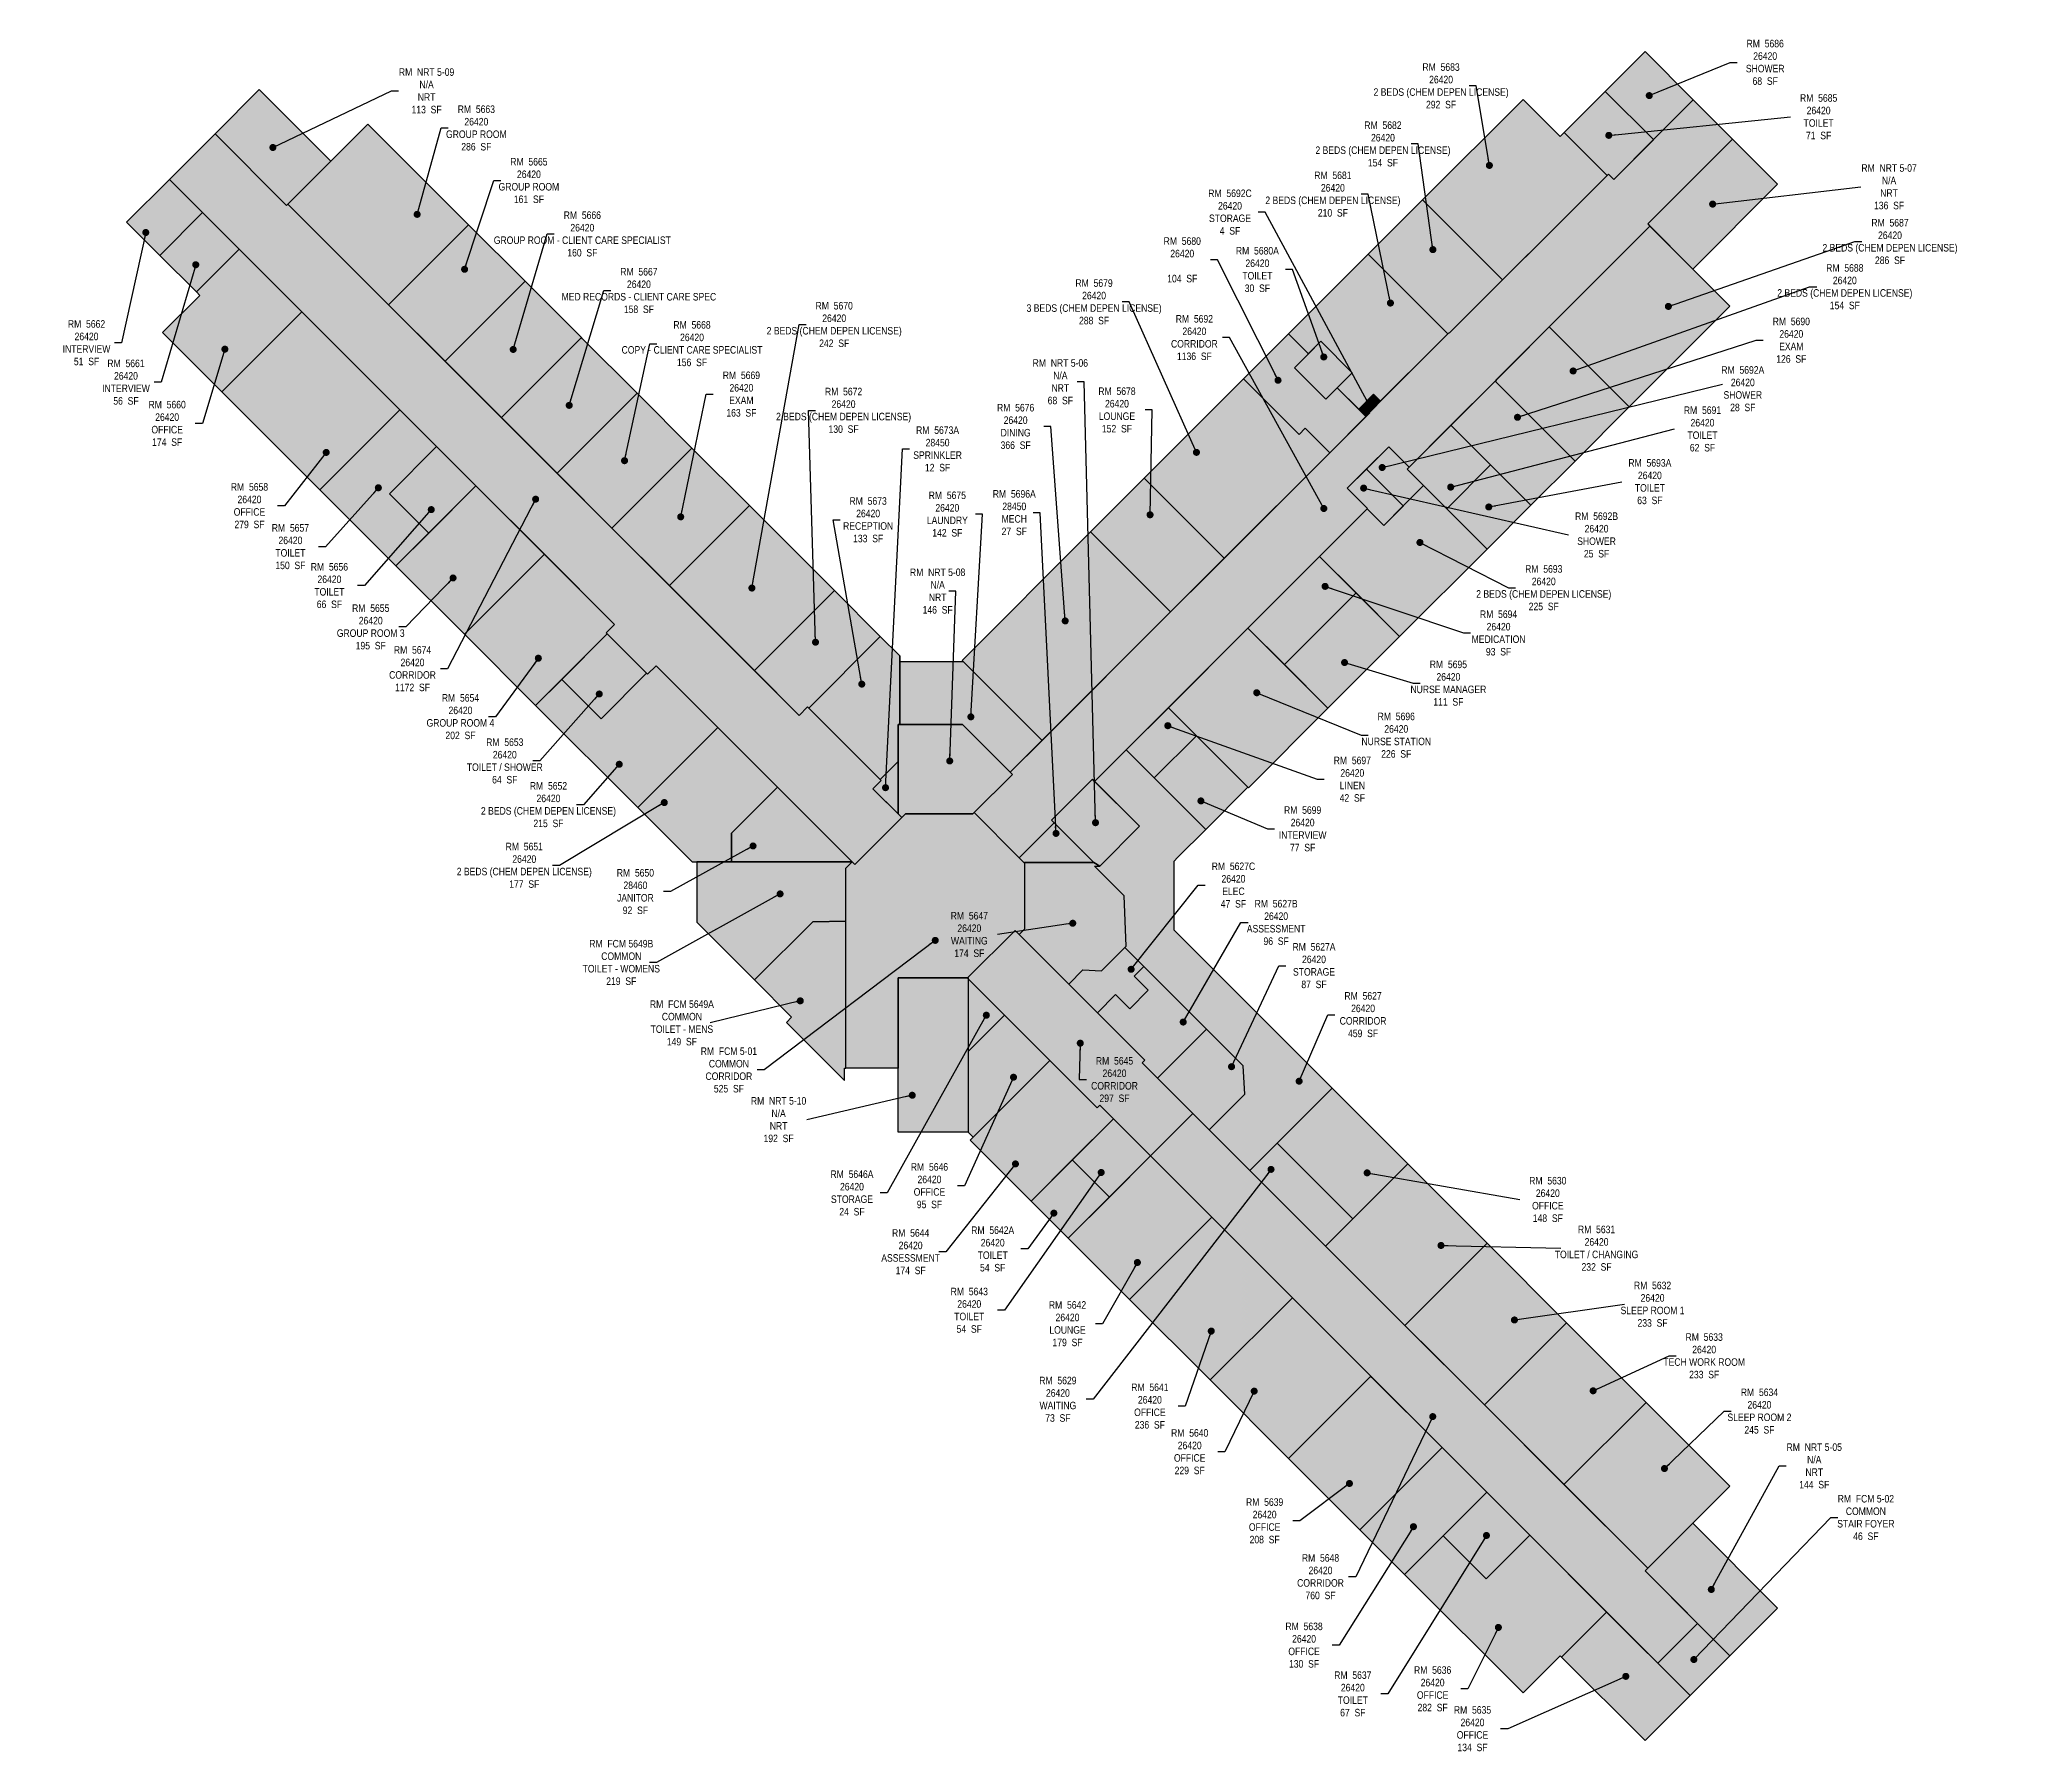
# Model space of a CAD drawing. Header units: inches. Extents: x -3297 to 3555, y 188 to 2926.
# Drawn here: x -3297 to -121, y 188 to 2926 of the extents above; entities that cross this region are included whole.
import ezdxf

# ---------------------------------------------------------------- set-up
doc = ezdxf.new("R2010")
doc.units = ezdxf.units.IN
doc.header["$MEASUREMENT"] = 0
for name, color, linetype in [('0-LABEL', 3, 'Continuous'), ('1-NRT', 200, 'Continuous'), ('1-NRT-PTN', 253, 'Continuous'), ('3-FCM', 190, 'Continuous'), ('3-FCM-PTN', 9, 'Continuous'), ('4-OCC', 6, 'Continuous'), ('4-OCC-PTN', 95, 'Continuous')]:
    doc.layers.add(name, color=color, linetype=linetype)
doc.styles.add('ArialN', font='ARIALN.TTF')
doc.dimstyles.new('AB-120', dxfattribs={"dimscale": 120, "dimtxt": 0.125, "dimasz": 0.09375, "dimexe": 0.0625, "dimexo": 0.125, "dimgap": 0.375, "dimtad": 0, "dimtih": 1, "dimtoh": 1, "dimdec": 4, "dimrnd": 0.0625, "dimzin": 0, "dimdsep": 46, "dimlunit": 4, "dimtxsty": 'ArialN', "dimblk": 'ARCHTICK', "dimcen": 0.09375, "dimclrd": 256, "dimclre": 256, "dimclrt": 256, "dimadec": 0, "dimazin": 0, "dimtfac": 1, "dimtdec": 4, "dimtofl": 0, "dimtmove": 2, "dimatfit": 3, "dimldrblk": 'DOT', "dimfxl": 0, "dimfrac": 2, "dimtolj": 1, "dimtzin": 0, "dimlwd": -1, "dimlwe": -1, "dimarcsym": 0})

# ---------------------------------------------------------------- blocks, each defined once
blk = doc.blocks.new('_ArchTick')
at = {"const_width": 0.15}
blk.add_lwpolyline([(-0.5, -0.5), (0.5, 0.5)], dxfattribs=at)
blk = doc.blocks.new('_Dot')
at = {"lineweight": -2}
blk.add_line((-0.5, 0), (-1, 0), dxfattribs=at)
at = {"const_width": 0.5}
blk.add_lwpolyline([(-0.25, 0, 1), (0.25, 0, 1)], format="xyb", close=True, dxfattribs=at)

msp = doc.modelspace()

# ---------------------------------------------------------------- hatches: boundary and pattern name
at = {"layer": '1-NRT-PTN'}
for points in [[(-2830.8, 2731.9), (-2945.3, 2846.5), (-3016, 2775.8), (-2901.5, 2661.2)], [(-515.8, 2695.2), (-587.9, 2767.3), (-723.7, 2631.5), (-651.6, 2559.4)], [(-1820.1, 1830.7), (-1740.2, 1750.8), (-1803.3, 1687.7), (-1911.4, 1687.7), (-1917.2, 1681.8), (-1923, 1687.7), (-1923, 1830.7)], [(-1536.9, 1667.8), (-1612.2, 1743.1), (-1677.6, 1677.6), (-1610.1, 1610.1), (-1600.5, 1604.1)], [(-1923, 1425.1), (-1811.1, 1425.1), (-1811.1, 1178.2), (-1923, 1178.2)], [(-727.9, 476.4), (-592.2, 340.6), (-515.8, 417), (-651.6, 552.8)]]:
    msp.add_hatch(color=256, dxfattribs=at).paths.add_polyline_path(points)
at = {"layer": '3-FCM-PTN'}
for points in [[(-1911.4, 1687.7), (-1803.3, 1687.7), (-1801.3, 1689.7), (-1729.2, 1617.5), (-1721.8, 1610.1), (-1720.7, 1610.1), (-1720.7, 1503.1), (-1729.2, 1494.6), (-1735.8, 1501.2), (-1812, 1425.1), (-1923, 1425.1), (-1923, 1281), (-2006.5, 1281), (-2006.5, 1600.8), (-1996.6, 1610.7), (-1992.5, 1606.6), (-1917.2, 1681.9), (-1911.4, 1687.7), (-1811.1, 1687.7)], [(-2006.5, 1515.9), (-2006.5, 1600.8), (-1996.6, 1610.7), (-2245.2, 1610.7), (-2245.2, 1514.4), (-2158.4, 1427.5), (-2152.7, 1421.9), (-2059.4, 1515.2)], [(-2006.5, 1515.9), (-2059.4, 1515.2), (-2152.7, 1421.9), (-2093.4, 1362.6), (-2101.9, 1354.1), (-2009, 1261.2), (-2009, 1281), (-2006.5, 1281)], [(-643.8, 392.2), (-592.2, 340.6), (-655.8, 277), (-707.4, 328.6)]]:
    msp.add_hatch(color=256, dxfattribs=at).paths.add_polyline_path(points)
at = {"layer": '4-OCC-PTN'}
for color, points in [(45, [(-650.9, 2830.2), (-727.9, 2907.3), (-791.6, 2843.7), (-714.5, 2766.6)]), (45, [(-1801.3, 1689.7), (-1740.2, 1750.8), (-1743.7, 1754.3), (-1168.5, 2329.6), (-1169.2, 2330.3), (-1041.9, 2457.6), (-1041.2, 2456.9), (-786.6, 2711.4), (-778.1, 2702.9), (-650.9, 2830.2), (-587.9, 2767.3), (-723.7, 2631.5), (-720.2, 2628), (-1105.5, 2242.6), (-1138.1, 2275.1), (-1204.5, 2208.7), (-1172, 2176.1), (-1608.6, 1739.5), (-1612.2, 1743.1), (-1677.6, 1677.6), (-1673.3, 1673.4), (-1729.2, 1617.5)]), (45, [(-788.8, 2709.3), (-857.3, 2777.9), (-863.7, 2771.5), (-923.1, 2830.9), (-1084.1, 2670), (-956.1, 2542), (-883.6, 2614.4)]), (45, [(-791.6, 2843.7), (-857.3, 2777.9), (-788.8, 2709.3), (-786.6, 2711.4), (-778.1, 2702.9), (-714.5, 2766.6)]), (45, [(-2081.2, 1845.2), (-2899.3, 2663.3), (-2901.5, 2661.2), (-3016, 2775.8), (-3088.8, 2702.9), (-2376.8, 1990.9), (-2390.2, 1977.4), (-2323.8, 1911), (-2310.3, 1924.4), (-1992.5, 1606.6), (-1917.2, 1681.9), (-1963.5, 1727.5), (-1950.1, 1740.9), (-2067.8, 1858.7)]), (45, [(-2610.4, 2630.4), (-2738.4, 2502.4), (-2899.3, 2663.3), (-2771.4, 2791.3)]), (45, [(-3104.4, 2581.3), (-3035.8, 2649.9), (-3088.8, 2702.9), (-3157.4, 2634.3)]), (45, [(-956.1, 2542), (-1084.1, 2670), (-1169.2, 2584.9), (-1170.9, 2583.1), (-1043.7, 2455.8), (-1041.9, 2457.6), (-1041.2, 2456.9)]), (45, [(-3045.9, 2522.8), (-2977.3, 2591.4), (-3035.8, 2649.9), (-3104.4, 2581.3)]), (45, [(-2519.9, 2539.9), (-2610.4, 2630.4), (-2738.4, 2502.4), (-2647.9, 2411.9)]), (45, [(-720.2, 2628), (-592.2, 2500), (-753.1, 2339), (-881.1, 2467), (-808.7, 2539.5)]), (45, [(-3004.9, 2363), (-3099.8, 2457.9), (-3040.4, 2517.3), (-3045.9, 2522.8), (-2977.3, 2591.4), (-2876.9, 2491)]), (45, [(-1220.4, 2369.5), (-1186.1, 2335.2), (-1162.3, 2359.1), (-1151.3, 2348.1), (-1043.7, 2455.8), (-1170.9, 2583.1), (-1298.2, 2455.8), (-1266.4, 2424), (-1246.6, 2443.8), (-1196.4, 2393.6)]), (45, [(-2429.8, 2449.8), (-2519.9, 2539.9), (-2647.9, 2411.9), (-2557.8, 2321.8)]), (45, [(-2876.9, 2491), (-3004.9, 2363), (-2848.1, 2206.2), (-2720.1, 2334.2)]), (45, [(-2468.7, 2232.7), (-2340.7, 2360.7), (-2428.1, 2448), (-2429.8, 2449.8), (-2557.8, 2321.8)]), (45, [(-1174.5, 2323.6), (-1220.4, 2369.5), (-1238.8, 2351.2), (-1289, 2401.4), (-1266.4, 2424), (-1298.2, 2455.8), (-1370.3, 2383.6), (-1281.6, 2294.9), (-1271.7, 2304.8), (-1232.5, 2265.6)]), (45, [(-881.1, 2467), (-753.1, 2339), (-840, 2252.2), (-967.3, 2379.4), (-965.5, 2381.2), (-966.2, 2381.9)]), (45, [(-1246.6, 2443.8), (-1196.4, 2393.6), (-1238.8, 2351.2), (-1289, 2401.4)]), (45, [(-1370.3, 2383.6), (-1281.6, 2294.9), (-1271.7, 2304.8), (-1232.5, 2265.6), (-1401.5, 2096.6), (-1529.4, 2224.6)]), (45, [(-2252.9, 2272.8), (-2340.7, 2360.7), (-2468.7, 2232.7), (-2380.9, 2144.9)]), (45, [(-1151.3, 2348.1), (-1162.3, 2359.1), (-1186.1, 2335.2), (-1174.5, 2323.6)]), (45, [(-840, 2252.2), (-910.7, 2181.5), (-1038.7, 2309.4), (-968, 2380.1)]), (45, [(-2674.1, 2136.9), (-2737.1, 2199.8), (-2661.4, 2275.5), (-2720.1, 2334.2), (-2848.1, 2206.2), (-2726.5, 2084.6)]), (45, [(-975.3, 2246), (-1038.7, 2309.4), (-1108.7, 2239.4), (-1045.3, 2176)]), (45, [(-2661.4, 2275.5), (-2737.1, 2199.8), (-2674.1, 2136.9), (-2598.5, 2212.6)]), (45, [(-2160.9, 2180.9), (-2252.9, 2272.8), (-2380.9, 2144.9), (-2288.9, 2052.9)]), (45, [(-1082.2, 2212.9), (-1108.7, 2239.4), (-1105.5, 2242.6), (-1138.1, 2275.1), (-1172, 2241.2), (-1173.8, 2239.4), (-1114.7, 2180.4)]), (45, [(-1487, 2011), (-1615, 2139), (-1529.4, 2224.6), (-1401.5, 2096.6)]), (45, [(-1114.7, 2180.4), (-1173.8, 2239.4), (-1204.5, 2208.7), (-1172, 2176.1), (-1172.5, 2175.6), (-1146, 2149.1)]), (45, [(-1045.3, 2176), (-975.3, 2246), (-910.7, 2181.5), (-980.7, 2111.4)]), (45, [(-2598.5, 2212.6), (-2726.5, 2084.6), (-2618.6, 1976.7), (-2616.9, 1975), (-2488.9, 2103)]), (45, [(-980.7, 2111.4), (-1045.3, 2176), (-1080.4, 2211.1), (-1082.2, 2212.9), (-1146, 2149.1), (-1172.5, 2175.6), (-1248.7, 2099.4), (-1120.7, 1971.4)]), (45, [(-2025, 2045), (-2160.9, 2180.9), (-2288.9, 2052.9), (-2153, 1917)]), (45, [(-1692.8, 1805.3), (-1487, 2011), (-1615, 2139), (-1820.8, 1933.3)]), (45, [(-2488.9, 2103), (-2616.9, 1975), (-2503, 1861.1), (-2388.5, 1975.7), (-2390.2, 1977.4), (-2376.8, 1990.9)]), (45, [(-1190.4, 2041.1), (-1248.7, 2099.4), (-1363.3, 1984.9), (-1304.9, 1926.5)]), (45, [(-1951.5, 1971.4), (-2025, 2045), (-2153, 1917), (-2081.2, 1845.2), (-2067.8, 1858.7), (-2066, 1856.9)]), (45, [(-1120.7, 1971.4), (-1235.3, 1856.9), (-1304.9, 1926.5), (-1190.4, 2041.1)]), (45, [(-2388.5, 1975.7), (-2461.3, 1902.8), (-2398.4, 1839.9), (-2325.5, 1912.7)]), (45, [(-1920.5, 1830.7), (-1923, 1830.7), (-1923, 1771.5), (-1951.8, 1742.7), (-1953.6, 1744.5), (-2066, 1856.9), (-1951.5, 1971.4), (-1920.5, 1940.5)]), (45, [(-1235.3, 1856.9), (-1362.6, 1729.6), (-1490.6, 1857.6), (-1363.3, 1984.9)]), (45, [(-2310.3, 1924.4), (-2323.8, 1911), (-2325.5, 1912.7), (-2398.4, 1839.9), (-2461.3, 1902.8), (-2503, 1861.1), (-2339.7, 1697.8), (-2211.7, 1825.8)]), (45, [(-1692.8, 1805.3), (-1743.7, 1754.3), (-1820.1, 1830.7), (-1920.5, 1830.7), (-1920.5, 1931.5), (-1819, 1931.5)]), (45, [(-1490.6, 1857.6), (-1445.7, 1812.7), (-1513.2, 1745.2), (-1558.1, 1790.1)]), (45, [(-2189.9, 1610.7), (-2189.9, 1656.7), (-2116.2, 1730.3), (-2211.7, 1825.8), (-2339.7, 1697.8), (-2252.6, 1610.7)]), (45, [(-1445.7, 1812.7), (-1513.2, 1745.2), (-1430.8, 1662.8), (-1363.3, 1730.3)]), (45, [(-1425.2, 1182.1), (-1368.1, 1239.1), (-1370.8, 1284.7), (-1560.2, 1474.1), (-1558.1, 1476.2), (-1561.4, 1556.6), (-1609, 1604.1), (-1600.5, 1604.1), (-1536.9, 1667.8), (-1608.6, 1739.5), (-1558.1, 1790.1), (-1430.8, 1662.8), (-1475.4, 1618.2), (-1482, 1611.6), (-1482, 1502), (-1228.7, 1248.6), (-1360.2, 1117.1)]), (55, [(-1923, 1771.5), (-1923, 1687.7), (-1963.5, 1727.5), (-1950.1, 1740.9), (-1951.8, 1742.7)]), (201, [(-2189.9, 1610.7), (-1996.6, 1610.7), (-2116.2, 1730.3), (-2189.9, 1656.7)]), (55, [(-1610.1, 1610.1), (-1673.3, 1673.4), (-1729.2, 1617.5), (-1721.8, 1610.1)]), (45, [(-1720.7, 1610.1), (-1720.7, 1503.1), (-1729.2, 1494.6), (-1649.9, 1415.3), (-1627.3, 1437.9), (-1597.7, 1436.6), (-1558.1, 1476.2), (-1561.4, 1556.6), (-1609, 1604.1), (-1600.5, 1604.1), (-1610.1, 1610.1)]), (45, [(-1735.8, 1501.2), (-1528.3, 1293.7), (-1532.5, 1289.4), (-1451.3, 1208.2), (-1519.2, 1140.4), (-1600.4, 1221.5), (-1604.6, 1217.3), (-1811.1, 1423.7), (-1811.1, 1425.1), (-1812, 1425.1)]), (45, [(-1649.9, 1415.3), (-1627.3, 1437.9), (-1597.7, 1436.6), (-1560.2, 1474.1), (-1529.8, 1443.7), (-1545.4, 1428.2), (-1522.7, 1405.5), (-1552.4, 1375.8), (-1575.1, 1398.5), (-1604, 1369.5), (-1618.9, 1384.3)]), (45, [(-1604, 1369.5), (-1575.1, 1398.5), (-1552.4, 1375.8), (-1522.7, 1405.5), (-1545.4, 1428.2), (-1529.8, 1443.7), (-1429.4, 1343.3), (-1507.9, 1264.8), (-1532.5, 1289.4), (-1528.3, 1293.7)]), (45, [(-1752.8, 1365.5), (-1811.1, 1423.7), (-1811.1, 1307.3)]), (45, [(-1752.8, 1365.5), (-1811.1, 1307.3), (-1811.1, 1178.2), (-1803.2, 1170.3), (-1680.4, 1293.1)]), (45, [(-1507.9, 1264.8), (-1425.2, 1182.1), (-1368.1, 1239.1), (-1370.8, 1284.7), (-1429.4, 1343.3)]), (45, [(-1578.6, 1199.8), (-1710.1, 1068.2), (-1807.7, 1165.8), (-1680.4, 1293.1), (-1604.6, 1217.3), (-1600.4, 1221.5)]), (45, [(-1228.7, 1248.6), (-1107.7, 1127.6), (-1195.6, 1039.7), (-1316.6, 1160.7)]), (45, [(-1467.3, 1192.3), (-1451.3, 1208.2), (-723.7, 480.6), (-727.9, 476.4), (-643.8, 392.2), (-707.4, 328.6), (-1519.2, 1140.4)]), (45, [(-1519.2, 1140.4), (-1578.6, 1199.8), (-1644.4, 1134), (-1585, 1074.6)]), (45, [(-1316.6, 1160.7), (-1360.2, 1117.1), (-1239.2, 996.1), (-1195.6, 1039.7)]), (45, [(-1710.1, 1068.2), (-1650.7, 1008.8), (-1585, 1074.6), (-1644.4, 1134)]), (45, [(-1552.8, 910.9), (-1421.3, 1042.4), (-1519.2, 1140.4), (-1650.7, 1008.8)]), (45, [(-1107.7, 1127.6), (-980.7, 1000.7), (-1112.3, 869.2), (-1239.2, 996.1)]), (45, [(-1292.2, 913.4), (-1423.8, 781.9), (-1552.8, 910.9), (-1421.3, 1042.4)]), (45, [(-980.7, 1000.7), (-853.5, 873.4), (-985, 741.9), (-1112.3, 869.2)]), (45, [(-1166.7, 787.9), (-1298.2, 656.3), (-1423.8, 781.9), (-1292.2, 913.4)]), (45, [(-853.5, 873.4), (-985, 741.9), (-857.7, 614.6), (-726.2, 746.1)]), (45, [(-1052.7, 673.8), (-1164.9, 786.1), (-1166.7, 787.9), (-1298.2, 656.3), (-1184.2, 542.3)]), (45, [(-726.2, 746.1), (-857.7, 614.6), (-723.7, 480.6), (-592.2, 612.1)]), (45, [(-981.3, 602.5), (-1112.8, 470.9), (-1184.2, 542.3), (-1052.7, 673.8)]), (45, [(-912.3, 533.5), (-982.1, 463.7), (-1051.1, 532.6), (-981.3, 602.5)]), (45, [(-789.5, 410.6), (-861.6, 338.5), (-863.7, 340.6), (-923.1, 281.2), (-1112.8, 470.9), (-1051.1, 532.6), (-982.1, 463.7), (-912.3, 533.5)]), (45, [(-655.8, 277), (-727.9, 204.9), (-861.6, 338.5), (-789.5, 410.6)])]:
    msp.add_hatch(color=color, dxfattribs=at).paths.add_polyline_path(points)

# ---------------------------------------------------------------- linework, layer by layer
at = {"layer": '1-NRT'}
for points in [[(-2830.8, 2731.9), (-2945.3, 2846.5), (-3016, 2775.8), (-2901.5, 2661.2), (-2830.8, 2731.9)], [(-515.8, 2695.2), (-587.9, 2767.3), (-723.7, 2631.5), (-651.6, 2559.4), (-515.8, 2695.2)]]:
    msp.add_lwpolyline(points, dxfattribs=at)
for points in [[(-1820.1, 1830.7), (-1740.2, 1750.8), (-1803.3, 1687.7), (-1911.4, 1687.7), (-1917.2, 1681.8), (-1923, 1687.7), (-1923, 1830.7)], [(-1536.9, 1667.8), (-1612.2, 1743.1), (-1677.6, 1677.6), (-1610.1, 1610.1), (-1600.5, 1604.1)], [(-1923, 1425.1), (-1811.1, 1425.1), (-1811.1, 1178.2), (-1923, 1178.2)], [(-727.9, 476.4), (-592.2, 340.6), (-515.8, 417), (-651.6, 552.8)]]:
    msp.add_lwpolyline(points, close=True, dxfattribs=at)
at = {"layer": '3-FCM'}
for points in [[(-1911.4, 1687.7), (-1803.3, 1687.7), (-1801.3, 1689.7), (-1729.2, 1617.5), (-1721.8, 1610.1), (-1720.7, 1610.1), (-1720.7, 1610.1), (-1720.7, 1503.1), (-1720.7, 1503.1), (-1720.7, 1503.1), (-1729.2, 1494.6), (-1729.2, 1494.6), (-1729.2, 1494.6), (-1729.2, 1494.6), (-1735.8, 1501.2), (-1812, 1425.1), (-1923, 1425.1), (-1923, 1281), (-2006.5, 1281), (-2006.5, 1600.8), (-1996.6, 1610.7), (-1992.5, 1606.6), (-1917.2, 1681.9), (-1911.4, 1687.7), (-1811.1, 1687.7), (-1811.1, 1687.7)], [(-643.8, 392.2), (-592.2, 340.6), (-655.8, 277), (-707.4, 328.6)]]:
    msp.add_lwpolyline(points, close=True, dxfattribs=at)
for points in [[(-2006.5, 1515.9), (-2006.5, 1600.8), (-1996.6, 1610.7), (-1996.6, 1610.7), (-2245.2, 1610.7), (-2245.2, 1514.4), (-2158.4, 1427.5), (-2152.7, 1421.9), (-2059.4, 1515.2), (-2006.5, 1515.9)], [(-2006.5, 1515.9), (-2059.4, 1515.2), (-2152.7, 1421.9), (-2093.4, 1362.6), (-2101.9, 1354.1), (-2009, 1261.2), (-2009, 1281), (-2006.5, 1281), (-2006.5, 1515.9)]]:
    msp.add_lwpolyline(points, dxfattribs=at)
at = {"layer": '4-OCC'}
for p, q in [((-1487, 2011), (-1615, 2139)), ((-1920.5, 1931.5), (-1920.5, 1940.5))]:
    msp.add_line(p, q, dxfattribs=at)
for points in [[(-650.9, 2830.2), (-727.9, 2907.3), (-791.6, 2843.7), (-791.6, 2843.7), (-714.5, 2766.6), (-650.9, 2830.2)], [(-791.6, 2843.7), (-857.3, 2777.9), (-788.8, 2709.3), (-786.6, 2711.4), (-778.1, 2702.9), (-714.5, 2766.6), (-791.6, 2843.7)], [(-2610.4, 2630.4), (-2738.4, 2502.4), (-2899.3, 2663.3), (-2771.4, 2791.3), (-2610.4, 2630.4)], [(-956.1, 2542), (-1084.1, 2670), (-1169.2, 2584.9), (-1170.9, 2583.1), (-1043.7, 2455.8), (-1041.9, 2457.6), (-1041.2, 2456.9), (-956.1, 2542)], [(-3045.9, 2522.8), (-2977.3, 2591.4), (-3035.8, 2649.9), (-3104.4, 2581.3), (-3045.9, 2522.8)], [(-2519.9, 2539.9), (-2610.4, 2630.4), (-2610.4, 2630.4), (-2738.4, 2502.4), (-2647.9, 2411.9), (-2519.9, 2539.9)], [(-3004.9, 2363), (-3099.8, 2457.9), (-3040.4, 2517.3), (-3045.9, 2522.8), (-2977.3, 2591.4), (-2876.9, 2491), (-3004.9, 2363)], [(-2429.8, 2449.8), (-2519.9, 2539.9), (-2519.9, 2539.9), (-2647.9, 2411.9), (-2557.8, 2321.8), (-2429.8, 2449.8)], [(-2876.9, 2491), (-3004.9, 2363), (-2848.1, 2206.2), (-2848.1, 2206.2), (-2720.1, 2334.2), (-2876.9, 2491)], [(-1174.5, 2323.6), (-1220.4, 2369.5), (-1238.8, 2351.2), (-1238.8, 2351.2), (-1289, 2401.4), (-1289, 2401.4), (-1266.4, 2424), (-1298.2, 2455.8), (-1370.3, 2383.6), (-1281.6, 2294.9), (-1281.6, 2294.9), (-1271.7, 2304.8), (-1271.7, 2304.8), (-1232.5, 2265.6), (-1174.5, 2323.6)], [(-881.1, 2467), (-753.1, 2339), (-840, 2252.2), (-840, 2252.2), (-967.3, 2379.4), (-965.5, 2381.2), (-966.2, 2381.9), (-881.1, 2467)], [(-1246.6, 2443.8), (-1196.4, 2393.6), (-1238.8, 2351.2), (-1289, 2401.4), (-1246.6, 2443.8)], [(-1370.3, 2383.6), (-1281.6, 2294.9), (-1271.7, 2304.8), (-1232.5, 2265.6), (-1401.5, 2096.6), (-1401.5, 2096.6), (-1529.4, 2224.6), (-1370.3, 2383.6)], [(-2252.9, 2272.8), (-2340.7, 2360.7), (-2340.7, 2360.7), (-2468.7, 2232.7), (-2380.9, 2144.9), (-2252.9, 2272.8)], [(-1151.3, 2348.1), (-1162.3, 2359.1), (-1186.1, 2335.2), (-1174.5, 2323.6), (-1151.3, 2348.1)], [(-840, 2252.2), (-910.7, 2181.5), (-1038.7, 2309.4), (-968, 2380.1), (-840, 2252.2)], [(-975.3, 2246), (-1038.7, 2309.4), (-1108.7, 2239.4), (-1045.3, 2176), (-975.3, 2246)], [(-2661.4, 2275.5), (-2737.1, 2199.8), (-2674.1, 2136.9), (-2598.5, 2212.6), (-2661.4, 2275.5)], [(-2160.9, 2180.9), (-2252.9, 2272.8), (-2252.9, 2272.8), (-2380.9, 2144.9), (-2288.9, 2052.9), (-2160.9, 2180.9)], [(-1082.2, 2212.9), (-1108.7, 2239.4), (-1105.5, 2242.6), (-1138.1, 2275.1), (-1172, 2241.2), (-1173.8, 2239.4), (-1114.7, 2180.4), (-1082.2, 2212.9)], [(-1114.7, 2180.4), (-1173.8, 2239.4), (-1204.5, 2208.7), (-1172, 2176.1), (-1172.5, 2175.6), (-1146, 2149.1), (-1114.7, 2180.4)], [(-1045.3, 2176), (-975.3, 2246), (-910.7, 2181.5), (-980.7, 2111.4), (-1045.3, 2176)], [(-2598.5, 2212.6), (-2726.5, 2084.6), (-2618.6, 1976.7), (-2616.9, 1975), (-2488.9, 2103), (-2598.5, 2212.6)], [(-980.7, 2111.4), (-1045.3, 2176), (-1045.3, 2176), (-1080.4, 2211.1), (-1082.2, 2212.9), (-1146, 2149.1), (-1172.5, 2175.6), (-1248.7, 2099.4), (-1248.7, 2099.4), (-1120.7, 1971.4), (-980.7, 2111.4)], [(-2025, 2045), (-2160.9, 2180.9), (-2160.9, 2180.9), (-2288.9, 2052.9), (-2153, 1917), (-2025, 2045)], [(-2488.9, 2103), (-2616.9, 1975), (-2503, 1861.1), (-2503, 1861.1), (-2388.5, 1975.7), (-2390.2, 1977.4), (-2376.8, 1990.9), (-2488.9, 2103)], [(-1190.4, 2041.1), (-1248.7, 2099.4), (-1363.3, 1984.9), (-1363.3, 1984.9), (-1304.9, 1926.5), (-1190.4, 2041.1)], [(-1951.5, 1971.4), (-2025, 2045), (-2153, 1917), (-2081.2, 1845.2), (-2067.8, 1858.7), (-2066, 1856.9), (-1951.5, 1971.4)], [(-1120.7, 1971.4), (-1235.3, 1856.9), (-1235.3, 1856.9), (-1304.9, 1926.5), (-1304.9, 1926.5), (-1190.4, 2041.1), (-1120.7, 1971.4)], [(-2388.5, 1975.7), (-2461.3, 1902.8), (-2461.3, 1902.8), (-2398.4, 1839.9), (-2398.4, 1839.9), (-2325.5, 1912.7), (-2388.5, 1975.7)], [(-1235.3, 1856.9), (-1362.6, 1729.6), (-1362.6, 1729.6), (-1490.6, 1857.6), (-1363.3, 1984.9), (-1235.3, 1856.9)], [(-2310.3, 1924.4), (-2323.8, 1911), (-2325.5, 1912.7), (-2398.4, 1839.9), (-2461.3, 1902.8), (-2503, 1861.1), (-2339.7, 1697.8), (-2339.7, 1697.8), (-2211.7, 1825.8), (-2310.3, 1924.4)], [(-1692.8, 1805.3), (-1743.7, 1754.3), (-1820.1, 1830.7), (-1920.5, 1830.7), (-1920.5, 1931.5), (-1819, 1931.5), (-1692.8, 1805.3)], [(-1490.6, 1857.6), (-1445.7, 1812.7), (-1445.7, 1812.7), (-1513.2, 1745.2), (-1558.1, 1790.1), (-1490.6, 1857.6)], [(-1445.7, 1812.7), (-1513.2, 1745.2), (-1430.8, 1662.8), (-1430.8, 1662.8), (-1430.8, 1662.8), (-1363.3, 1730.3), (-1445.7, 1812.7)], [(-1923, 1771.5), (-1923, 1687.7), (-1963.5, 1727.5), (-1950.1, 1740.9), (-1951.8, 1742.7), (-1923, 1771.5)], [(-1610.1, 1610.1), (-1673.3, 1673.4), (-1729.2, 1617.5), (-1721.8, 1610.1), (-1610.1, 1610.1)], [(-1752.8, 1365.5), (-1811.1, 1423.7), (-1811.1, 1307.3), (-1752.8, 1365.5)], [(-1752.8, 1365.5), (-1811.1, 1307.3)], [(-1578.6, 1199.8), (-1710.1, 1068.2), (-1807.7, 1165.8), (-1807.7, 1165.8), (-1680.4, 1293.1), (-1604.6, 1217.3), (-1600.4, 1221.5), (-1578.6, 1199.8)], [(-1680.4, 1293.1), (-1807.7, 1165.8)], [(-1228.7, 1248.6), (-1107.7, 1127.6), (-1107.7, 1127.6), (-1195.6, 1039.7), (-1195.6, 1039.7), (-1316.6, 1160.7), (-1228.7, 1248.6)], [(-1519.2, 1140.4), (-1578.6, 1199.8), (-1644.4, 1134), (-1585, 1074.6), (-1519.2, 1140.4)], [(-1316.6, 1160.7), (-1360.2, 1117.1), (-1239.2, 996.1), (-1195.6, 1039.7), (-1316.6, 1160.7)], [(-1107.7, 1127.6), (-980.7, 1000.7), (-980.7, 1000.7), (-1112.3, 869.2), (-1112.3, 869.2), (-1239.2, 996.1), (-1107.7, 1127.6)], [(-1292.2, 913.4), (-1423.8, 781.9), (-1552.8, 910.9), (-1552.8, 910.9), (-1421.3, 1042.4), (-1292.2, 913.4)], [(-980.7, 1000.7), (-853.5, 873.4), (-853.5, 873.4), (-985, 741.9), (-985, 741.9), (-1112.3, 869.2), (-980.7, 1000.7)], [(-1166.7, 787.9), (-1298.2, 656.3), (-1423.8, 781.9), (-1423.8, 781.9), (-1292.2, 913.4), (-1166.7, 787.9)], [(-853.5, 873.4), (-985, 741.9), (-857.7, 614.6), (-857.7, 614.6), (-726.2, 746.1), (-853.5, 873.4)], [(-1052.7, 673.8), (-1164.9, 786.1), (-1166.7, 787.9), (-1298.2, 656.3), (-1184.2, 542.3), (-1052.7, 673.8)], [(-726.2, 746.1), (-857.7, 614.6), (-723.7, 480.6), (-592.2, 612.1), (-726.2, 746.1)], [(-981.3, 602.5), (-1112.8, 470.9), (-1184.2, 542.3), (-1184.2, 542.3), (-1052.7, 673.8), (-981.3, 602.5)], [(-912.3, 533.5), (-982.1, 463.7), (-1051.1, 532.6), (-981.3, 602.5), (-912.3, 533.5)], [(-789.5, 410.6), (-861.6, 338.5), (-863.7, 340.6), (-923.1, 281.2), (-1112.8, 470.9), (-1112.8, 470.9), (-1051.1, 532.6), (-1051.1, 532.6), (-982.1, 463.7), (-982.1, 463.7), (-912.3, 533.5), (-789.5, 410.6)], [(-655.8, 277), (-727.9, 204.9), (-861.6, 338.5), (-861.6, 338.5), (-789.5, 410.6), (-655.8, 277)]]:
    msp.add_lwpolyline(points, dxfattribs=at)
for points in [[(-1801.3, 1689.7), (-1740.2, 1750.8), (-1743.7, 1754.3), (-1168.5, 2329.6), (-1169.2, 2330.3), (-1041.9, 2457.6), (-1041.2, 2456.9), (-786.6, 2711.4), (-778.1, 2702.9), (-650.9, 2830.2), (-587.9, 2767.3), (-723.7, 2631.5), (-720.2, 2628), (-1105.5, 2242.6), (-1138.1, 2275.1), (-1204.5, 2208.7), (-1172, 2176.1), (-1608.6, 1739.5), (-1612.2, 1743.1), (-1677.6, 1677.6), (-1673.3, 1673.4), (-1729.2, 1617.5)], [(-788.8, 2709.3), (-857.3, 2777.9), (-863.7, 2771.5), (-923.1, 2830.9), (-1084.1, 2670), (-956.1, 2542), (-883.6, 2614.4)], [(-2081.2, 1845.2), (-2899.3, 2663.3), (-2901.5, 2661.2), (-3016, 2775.8), (-3088.8, 2702.9), (-2376.8, 1990.9), (-2390.2, 1977.4), (-2323.8, 1911), (-2310.3, 1924.4), (-1992.5, 1606.6), (-1917.2, 1681.9), (-1963.5, 1727.5), (-1950.1, 1740.9), (-2067.8, 1858.7)], [(-3104.4, 2581.3), (-3104.4, 2581.3), (-3035.8, 2649.9), (-3088.8, 2702.9), (-3157.4, 2634.3)], [(-720.2, 2628), (-720.2, 2628), (-720.2, 2628), (-592.2, 2500), (-753.1, 2339), (-881.1, 2467), (-808.7, 2539.5)], [(-1220.4, 2369.5), (-1220.4, 2369.5), (-1186.1, 2335.2), (-1186.1, 2335.2), (-1162.3, 2359.1), (-1162.3, 2359.1), (-1151.3, 2348.1), (-1043.7, 2455.8), (-1170.9, 2583.1), (-1298.2, 2455.8), (-1298.2, 2455.8), (-1266.4, 2424), (-1266.4, 2424), (-1246.6, 2443.8), (-1246.6, 2443.8), (-1196.4, 2393.6)], [(-2468.7, 2232.7), (-2340.7, 2360.7), (-2428.1, 2448), (-2429.8, 2449.8), (-2557.8, 2321.8)], [(-2674.1, 2136.9), (-2737.1, 2199.8), (-2737.1, 2199.8), (-2661.4, 2275.5), (-2720.1, 2334.2), (-2848.1, 2206.2), (-2726.5, 2084.6), (-2726.5, 2084.6)], [(-1487, 2011), (-1615, 2139), (-1529.4, 2224.6), (-1401.5, 2096.6)], [(-1692.8, 1805.3), (-1487, 2011), (-1615, 2139), (-1820.8, 1933.3)], [(-1920.5, 1830.7), (-1923, 1830.7), (-1923, 1771.5), (-1951.8, 1742.7), (-1953.6, 1744.5), (-2066, 1856.9), (-1951.5, 1971.4), (-1920.5, 1940.5)], [(-2189.9, 1610.7), (-2189.9, 1656.7), (-2116.2, 1730.3), (-2211.7, 1825.8), (-2339.7, 1697.8), (-2252.6, 1610.7)], [(-1425.2, 1182.1), (-1368.1, 1239.1), (-1370.8, 1284.7), (-1560.2, 1474.1), (-1558.1, 1476.2), (-1561.4, 1556.6), (-1609, 1604.1), (-1600.5, 1604.1), (-1536.9, 1667.8), (-1608.6, 1739.5), (-1558.1, 1790.1), (-1430.8, 1662.8), (-1475.4, 1618.2), (-1482, 1611.6), (-1482, 1502), (-1228.7, 1248.6), (-1360.2, 1117.1), (-1425.2, 1182.1)], [(-2189.9, 1610.7), (-1996.6, 1610.7), (-2116.2, 1730.3), (-2189.9, 1656.7)], [(-1720.7, 1610.1), (-1720.7, 1503.1), (-1729.2, 1494.6), (-1649.9, 1415.3), (-1627.3, 1437.9), (-1597.7, 1436.6), (-1558.1, 1476.2), (-1561.4, 1556.6), (-1609, 1604.1), (-1600.5, 1604.1), (-1610.1, 1610.1), (-1720.7, 1610.1)], [(-1735.8, 1501.2), (-1528.3, 1293.7), (-1532.5, 1289.4), (-1451.3, 1208.2), (-1519.2, 1140.4), (-1600.4, 1221.5), (-1604.6, 1217.3), (-1811.1, 1423.7), (-1811.1, 1425.1), (-1812, 1425.1)], [(-1649.9, 1415.3), (-1627.3, 1437.9), (-1597.7, 1436.6), (-1560.2, 1474.1), (-1529.8, 1443.7), (-1545.4, 1428.2), (-1522.7, 1405.5), (-1552.4, 1375.8), (-1575.1, 1398.5), (-1604, 1369.5), (-1604, 1369.5), (-1618.9, 1384.3)], [(-1604, 1369.5), (-1604, 1369.5), (-1604, 1369.5), (-1575.1, 1398.5), (-1552.4, 1375.8), (-1522.7, 1405.5), (-1545.4, 1428.2), (-1529.8, 1443.7), (-1429.4, 1343.3), (-1507.9, 1264.8), (-1532.5, 1289.4), (-1528.3, 1293.7), (-1604, 1369.5)], [(-1752.8, 1365.5), (-1811.1, 1307.3), (-1811.1, 1307.3), (-1811.1, 1178.2), (-1803.2, 1170.3), (-1680.4, 1293.1)], [(-1507.9, 1264.8), (-1425.2, 1182.1), (-1368.1, 1239.1), (-1370.8, 1284.7), (-1429.4, 1343.3), (-1507.9, 1264.8)], [(-1467.3, 1192.3), (-1451.3, 1208.2), (-723.7, 480.6), (-727.9, 476.4), (-643.8, 392.2), (-707.4, 328.6), (-1519.2, 1140.4)], [(-1710.1, 1068.2), (-1650.7, 1008.8), (-1585, 1074.6), (-1644.4, 1134), (-1710.1, 1068.2)], [(-1552.8, 910.9), (-1421.3, 1042.4), (-1519.2, 1140.4), (-1519.2, 1140.4), (-1519.2, 1140.4), (-1519.2, 1140.4), (-1519.2, 1140.4), (-1519.2, 1140.4), (-1650.7, 1008.8)]]:
    msp.add_lwpolyline(points, close=True, dxfattribs=at)

# ---------------------------------------------------------------- texts
at = {"layer": '0-LABEL', "char_height": 12, "attachment_point": 5, "style": 'ArialN'}
for s, insert in [('RM  5686\\P26420\\PSHOWER\\P68  SF', (-535.7, 2890.1)), ('RM  NRT 5-09\\PN/A\\PNRT\\P113  SF', (-2677.5, 2844.5)), ('RM  5683\\P26420\\P2 BEDS (CHEM DEPEN LICENSE)\\P292  SF', (-1054.3, 2852.5)), ('RM  5685\\P26420\\PTOILET\\P71  SF', (-450.2, 2803)), ('RM  5663\\P26420\\PGROUP ROOM\\P286  SF', (-2597.9, 2785.1)), ('RM  5682\\P26420\\P2 BEDS (CHEM DEPEN LICENSE)\\P154  SF', (-1147.3, 2759.5)), ('RM  5665\\P26420\\PGROUP ROOM\\P161  SF', (-2513.8, 2701)), ('RM  5681\\P26420\\P2 BEDS (CHEM DEPEN LICENSE)\\P210  SF', (-1227.4, 2679.3)), ('RM  NRT 5-07\\PN/A\\PNRT\\P136  SF', (-337.5, 2691)), ('RM  5692C\\P26420\\PSTORAGE\\P4  SF', (-1392, 2650.5)), ('RM  5666\\P26420\\PGROUP ROOM - CLIENT CARE SPECIALIST\\P160  SF', (-2428.3, 2615.5)), ('RM  5687\\P26420\\P2 BEDS (CHEM DEPEN LICENSE)\\P286  SF', (-336, 2603.4)), ('RM  5680\\P26420\\P\\P104  SF', (-1468.4, 2574.1)), ('RM  5680A\\P26420\\PTOILET\\P30  SF', (-1348.2, 2558.6)), ('RM  5667\\P26420\\PMED RECORDS - CLIENT CARE SPEC\\P158  SF', (-2337.8, 2525)), ('RM  5679\\P26420\\P3 BEDS (CHEM DEPEN LICENSE)\\P288  SF', (-1609.5, 2506.9)), ('RM  5688\\P26420\\P2 BEDS (CHEM DEPEN LICENSE)\\P154  SF', (-408.3, 2531.1)), ('RM  5662\\P26420\\PINTERVIEW\\P51  SF', (-3221.6, 2441.5)), ('RM  5670\\P26420\\P2 BEDS (CHEM DEPEN LICENSE)\\P242  SF', (-2025.3, 2470.6)), ('RM  5692\\P26420\\PCORRIDOR\\P1136  SF', (-1449, 2449.7)), ('RM  5690\\P26420\\PEXAM\\P126  SF', (-493.9, 2445.5)), ('RM  5668\\P26420\\PCOPY - CLIENT CARE SPECIALIST\\P156  SF', (-2252.8, 2440)), ('RM  5661\\P26420\\PINTERVIEW\\P56  SF', (-3158.5, 2378.4)), ('RM  NRT 5-06\\PN/A\\PNRT\\P68  SF', (-1663.5, 2379)), ('RM  5669\\P26420\\PEXAM\\P163  SF', (-2173.8, 2359.3)), ('RM  5692A\\P26420\\PSHOWER\\P28  SF', (-571.5, 2367.9)), ('RM  5672\\P26420\\P2 BEDS (CHEM DEPEN LICENSE)\\P130  SF', (-2010.3, 2333.3)), ('RM  5678\\P26420\\PLOUNGE\\P152  SF', (-1572.9, 2333.9)), ('RM  5660\\P26420\\POFFICE\\P174  SF', (-3092.6, 2312.4)), ('RM  5676\\P26420\\PDINING\\P366  SF', (-1735, 2307.5)), ('RM  5691\\P26420\\PTOILET\\P62  SF', (-636, 2303.5)), ('RM  5673A\\P28450\\PSPRINKLER\\P12  SF', (-1859.9, 2271.6)), ('RM  5693A\\P26420\\PTOILET\\P63  SF', (-720.2, 2219.2)), ('RM  5658\\P26420\\POFFICE\\P279  SF', (-2960.9, 2180.7)), ('RM  5673\\P26420\\PRECEPTION\\P133  SF', (-1971, 2158.2)), ('RM  5675\\P26420\\PLAUNDRY\\P142  SF', (-1844.3, 2167.3)), ('RM  5696A\\P28450\\PMECH\\P27  SF', (-1737.2, 2169.6)), ('RM  5692B\\P26420\\PSHOWER\\P25  SF', (-805.5, 2133.9)), ('RM  5657\\P26420\\PTOILET\\P150  SF', (-2895.4, 2115.2)), ('RM  5656\\P26420\\PTOILET\\P66  SF', (-2833, 2052.9)), ('RM  NRT 5-08\\PN/A\\PNRT\\P146  SF', (-1859.8, 2044.1)), ('RM  5693\\P26420\\P2 BEDS (CHEM DEPEN LICENSE)\\P225  SF', (-890, 2049.5)), ('RM  5655\\P26420\\PGROUP ROOM 3\\P195  SF', (-2766.9, 1986.8)), ('RM  5694\\P26420\\PMEDICATION\\P93  SF', (-962.3, 1977.1)), ('RM  5674\\P26420\\PCORRIDOR\\P1172  SF', (-2700, 1919.9)), ('RM  5695\\P26420\\PNURSE MANAGER\\P111  SF', (-1042.6, 1896.8)), ('RM  5654\\P26420\\PGROUP ROOM 4\\P202  SF', (-2623.3, 1843.2)), ('RM  5696\\P26420\\PNURSE STATION\\P226  SF', (-1126, 1813.5)), ('RM  5653\\P26420\\PTOILET / SHOWER\\P64  SF', (-2552.4, 1772.3)), ('RM  5697\\P26420\\PLINEN\\P42  SF', (-1196.3, 1743.1)), ('RM  5652\\P26420\\P2 BEDS (CHEM DEPEN LICENSE)\\P215  SF', (-2482.5, 1702.4)), ('RM  5699\\P26420\\PINTERVIEW\\P77  SF', (-1275.8, 1663.7)), ('RM  5651\\P26420\\P2 BEDS (CHEM DEPEN LICENSE)\\P177  SF', (-2521.2, 1605.3)), ('RM  5650\\P28460\\PJANITOR\\P92  SF', (-2343.4, 1563.3)), ('RM  5627C\\P26420\\PELEC\\P47  SF', (-1386.5, 1573.7)), ('RM  5647\\P26420\\PWAITING\\P174  SF', (-1809.1, 1494.6)), ('RM  5627B\\P26420\\PASSESSMENT\\P96  SF', (-1318.2, 1513.9)), ('RM  FCM 5649B\\PCOMMON\\PTOILET - WOMENS\\P219  SF', (-2366, 1449.9)), ('RM  5627A\\P26420\\PSTORAGE\\P87  SF', (-1257.6, 1444.8)), ('RM  5627\\P26420\\PCORRIDOR\\P459  SF', (-1179.1, 1366.4)), ('RM  FCM 5649A\\PCOMMON\\PTOILET - MENS\\P149  SF', (-2269, 1353.2)), ('RM  FCM 5-01\\PCOMMON\\PCORRIDOR\\P525  SF', (-2193.8, 1277.9)), ('RM  5645\\P26420\\PCORRIDOR\\P297  SF', (-1576.8, 1262.5)), ('RM  NRT 5-10\\PN/A\\PNRT\\P192  SF', (-2114.3, 1198.4)), ('RM  5646A\\P26420\\PSTORAGE\\P24  SF', (-1996.9, 1081.1)), ('RM  5646\\P26420\\POFFICE\\P95  SF', (-1872.9, 1092.7)), ('RM  5630\\P26420\\POFFICE\\P148  SF', (-883.5, 1070.7)), ('RM  5644\\P26420\\PASSESSMENT\\P174  SF', (-1903, 987.1)), ('RM  5642A\\P26420\\PTOILET\\P54  SF', (-1771.7, 991.5)), ('RM  5631\\P26420\\PTOILET / CHANGING\\P232  SF', (-805.5, 992.7)), ('RM  5643\\P26420\\PTOILET\\P54  SF', (-1809.2, 893.4)), ('RM  5632\\P26420\\PSLEEP ROOM 1\\P233  SF', (-715.9, 903.1)), ('RM  5642\\P26420\\PLOUNGE\\P179  SF', (-1652, 871.9)), ('RM  5633\\P26420\\PTECH WORK ROOM\\P233  SF', (-633.3, 820.5)), ('RM  5629\\P26420\\PWAITING\\P73  SF', (-1667.4, 751)), ('RM  5641\\P26420\\POFFICE\\P236  SF', (-1520.2, 740.1)), ('RM  5634\\P26420\\PSLEEP ROOM 2\\P245  SF', (-544.9, 732.1)), ('RM  5640\\P26420\\POFFICE\\P229  SF', (-1456.5, 667.1)), ('RM  NRT 5-05\\PN/A\\PNRT\\P144  SF', (-457.2, 644.4)), ('RM  5639\\P26420\\POFFICE\\P208  SF', (-1336.6, 556.5)), ('RM  FCM 5-02\\PCOMMON\\PSTAIR FOYER\\P46  SF', (-374.6, 561.8)), ('RM  5648\\P26420\\PCORRIDOR\\P760  SF', (-1247.2, 467.1)), ('RM  5638\\P26420\\POFFICE\\P130  SF', (-1273.5, 357.6)), ('RM  5636\\P26420\\POFFICE\\P282  SF', (-1067.8, 287.7)), ('RM  5637\\P26420\\PTOILET\\P67  SF', (-1195.5, 279.6)), ('RM  5635\\P26420\\POFFICE\\P134  SF', (-1004, 223.9))]:
    msp.add_mtext(s, dxfattribs=dict(at, insert=insert))

# ---------------------------------------------------------------- leaders
at = {"layer": '0-LABEL', "annotation_type": 0, "has_hookline": 1}
for points, hookline_direction, text_width in [([(-721.2, 2836.9), (-591.9, 2890.1), (-580.7, 2890.1)], 0, 61), ([(-2923.4, 2753.9), (-2733.8, 2844.5), (-2722.5, 2844.5)], 0, 86.9), ([(-977, 2725.2), (-998, 2852.5), (-1009.3, 2852.5)], 1, 214.9), ([(-785.9, 2773.3), (-495.2, 2803)], 0, 58), ([(-2692.6, 2646.9), (-2654.1, 2785.1), (-2642.9, 2785.1)], 0, 95.2), ([(-1067.4, 2590.5), (-1091, 2759.5), (-1102.3, 2759.5)], 1, 214.9), ([(-2616.7, 2559), (-2570.1, 2701), (-2558.8, 2701)], 0, 95.2), ([(-1135.3, 2505), (-1171.2, 2679.3), (-1182.4, 2679.3)], 1, 214.9), ([(-619.8, 2663.3), (-382.5, 2691)], 0, 86.9), ([(-1168.7, 2341.3), (-1335.8, 2650.5), (-1347, 2650.5)], 1, 67.9), ([(-3126.8, 2617.9), (-3165.4, 2441.5), (-3176.6, 2441.5)], 1, 74.9), ([(-2538.9, 2430.8), (-2484.6, 2615.5), (-2473.3, 2615.5)], 0, 282.4), ([(-1315.2, 2381.4), (-1412.2, 2574.1), (-1423.4, 2574.1)], 1, 57.9), ([(-690.6, 2499.6), (-392.3, 2603.4), (-381, 2603.4)], 0, 214.9), ([(-3046.8, 2566.3), (-3102.3, 2378.4), (-3113.5, 2378.4)], 1, 74.9), ([(-1242, 2418.7), (-1291.9, 2558.6), (-1303.2, 2558.6)], 1, 67.7), ([(-2449.3, 2341.3), (-2394.1, 2525), (-2382.8, 2525)], 0, 245.8), ([(-843, 2396.3), (-464.6, 2531.1), (-453.3, 2531.1)], 0, 214.9), ([(-1445.7, 2266.1), (-1553.3, 2506.9), (-1564.5, 2506.9)], 1, 214.7), ([(-2157, 2049), (-2081.6, 2470.6), (-2070.3, 2470.6)], 0, 214.9), ([(-1241.9, 2176.3), (-1392.8, 2449.7), (-1404, 2449.7)], 1, 74), ([(-932, 2322.2), (-550.2, 2445.5), (-538.9, 2445.5)], 0, 57.9), ([(-3000.2, 2431.2), (-3036.3, 2312.4), (-3047.6, 2312.4)], 1, 57.9), ([(-2360.8, 2252.8), (-2320.3, 2440), (-2309, 2440)], 0, 224.4), ([(-2270.9, 2162.9), (-2230.1, 2359.3), (-2218.8, 2359.3)], 0, 57.9), ([(-1607.2, 1673.6), (-1625.1, 2379), (-1636.3, 2379)], 1, 86.9), ([(-1148.5, 2241.9), (-603.9, 2375.1)], 0, 67.7), ([(-2055.2, 1962.3), (-2066.5, 2333.3), (-2055.3, 2333.3)], 0, 214.9), ([(-1519.9, 2166.2), (-1516.6, 2333.9), (-1527.9, 2333.9)], 1, 57.9), ([(-1655.7, 1996.4), (-1678.7, 2307.5), (-1690, 2307.5)], 1, 57.9), ([(-1038.9, 2210.5), (-681, 2303.5)], 0, 56), ([(-2838.1, 2266), (-2904.6, 2180.7), (-2915.9, 2180.7)], 1, 57.9), ([(-1943.2, 1729.6), (-1916.2, 2271.6), (-1904.9, 2271.6)], 0, 77.1), ([(-2754.7, 2209.4), (-2839.1, 2115.2), (-2850.4, 2115.2)], 1, 57.9), ([(-2503, 2191.2), (-2643.8, 1919.9), (-2655, 1919.9)], 1, 74), ([(-1178.2, 2208.9), (-850.5, 2133.9)], 0, 67), ([(-978, 2178.7), (-765.2, 2219.2)], 0, 67.7), ([(-2670, 2174.5), (-2776.8, 2052.9), (-2788, 2052.9)], 1, 57.9), ([(-1806.6, 1842.9), (-1788, 2167.3), (-1799.3, 2167.3)], 1, 64.6), ([(-1670.4, 1656.5), (-1695.9, 2169.6), (-1707.2, 2169.6)], 1, 67.7), ([(-1981.2, 1895.3), (-2027.2, 2158.2), (-2016, 2158.2)], 0, 78), ([(-1088.1, 2121.9), (-946.2, 2049.5), (-935, 2049.5)], 0, 214.9), ([(-2635.2, 2065.1), (-2710.7, 1986.8), (-2721.9, 1986.8)], 1, 107.1), ([(-1840.5, 1772.3), (-1830.8, 2044.1), (-1842, 2044.1)], 1, 86.9), ([(-1239.9, 2051.7), (-1018.6, 1977.1), (-1007.3, 1977.1)], 0, 84.1), ([(-2498.7, 1936.7), (-2567, 1843.2), (-2578.3, 1843.2)], 1, 107), ([(-1208.7, 1929.8), (-1098.9, 1896.8), (-1087.6, 1896.8)], 0, 120.2), ([(-2401.2, 1879.5), (-2496.1, 1772.3), (-2507.4, 1772.3)], 1, 120.9), ([(-1349.2, 1881.5), (-1182.2, 1813.5), (-1171, 1813.5)], 0, 109.3), ([(-1491.5, 1828.8), (-1252.6, 1743.1), (-1241.3, 1743.1)], 0, 57.9), ([(-2369.2, 1767), (-2426.3, 1702.4), (-2437.5, 1702.4)], 1, 214.9), ([(-2297.2, 1705.8), (-2464.9, 1605.3), (-2476.2, 1605.3)], 1, 214.9), ([(-1438.5, 1708.4), (-1332, 1663.7), (-1320.8, 1663.7)], 0, 74.9), ([(-2155.2, 1636.3), (-2287.2, 1563.3), (-2298.4, 1563.3)], 1, 58.2), ([(-2111.9, 1559.6), (-2309.8, 1449.9), (-2321, 1449.9)], 1, 122.7), ([(-1550.2, 1439), (-1442.7, 1573.7), (-1431.5, 1573.7)], 0, 67.9), ([(-1643.6, 1512.7), (-1764.1, 1494.6)], 1, 57.9), ([(-1466.9, 1354.6), (-1374.5, 1513.9), (-1363.2, 1513.9)], 0, 93.7), ([(-1863.6, 1485.3), (-2137.5, 1277.9), (-2148.8, 1277.9)], 1, 86.5), ([(-1389.5, 1283.2), (-1313.9, 1444.8), (-1302.6, 1444.8)], 0, 67.7), ([(-2079.6, 1388.5), (-2224, 1353.2)], 1, 101.3), ([(-1781.9, 1365.5), (-1940.7, 1081.1), (-1951.9, 1081.1)], 1, 67.7), ([(-1281.4, 1259.9), (-1235.4, 1366.4), (-1224.1, 1366.4)], 0, 74), ([(-1631.6, 1320.8), (-1633.1, 1262.5), (-1621.8, 1262.5)], 0, 74), ([(-1738.4, 1266.3), (-1816.6, 1092.7), (-1827.9, 1092.7)], 1, 57.9), ([(-1900.4, 1237.5), (-2069.3, 1198.4)], 1, 86.9), ([(-1735.3, 1127.6), (-1846.8, 987.1), (-1858, 987.1)], 1, 93.7), ([(-1598.1, 1113.9), (-1753, 893.4), (-1764.2, 893.4)], 1, 57.9), ([(-1326.4, 1118.9), (-1611.1, 751), (-1622.4, 751)], 1, 57.9), ([(-1172.6, 1113.3), (-928.5, 1070.7)], 0, 57.9), ([(-1673.8, 1048.9), (-1715.4, 991.5), (-1726.7, 991.5)], 1, 67.7), ([(-1054.4, 997.1), (-862.5, 992.7)], 0, 132.5), ([(-1540.2, 969.9), (-1595.8, 871.9), (-1607, 871.9)], 1, 57.8), ([(-936.9, 877.9), (-760.9, 903.1)], 0, 99.2), ([(-1422, 860.1), (-1463.9, 740.1), (-1475.2, 740.1)], 1, 56), ([(-811, 764.6), (-689.6, 820.5), (-678.3, 820.5)], 0, 129.2), ([(-1353.3, 764.1), (-1400.2, 667.1), (-1411.5, 667.1)], 1, 57.9), ([(-696.9, 640.2), (-601.1, 732.1), (-589.9, 732.1)], 0, 101), ([(-1067.6, 723.3), (-1190.9, 467.1), (-1202.2, 467.1)], 1, 74), ([(-621.9, 446.7), (-513.4, 644.4), (-502.2, 644.4)], 0, 87), ([(-1200.9, 616.3), (-1280.3, 556.5), (-1291.6, 556.5)], 1, 57.9), ([(-1098.5, 547.2), (-1217.3, 357.6), (-1228.5, 357.6)], 1, 57.9), ([(-649.8, 334.6), (-430.8, 561.8), (-419.6, 561.8)], 0, 90.8), ([(-981.7, 533.1), (-1139.3, 279.6), (-1150.5, 279.6)], 1, 57.9), ([(-962.6, 386), (-1011.5, 287.7), (-1022.8, 287.7)], 1, 57.9), ([(-758.7, 307.7), (-947.7, 223.9), (-959, 223.9)], 1, 58)]:
    msp.add_leader(points, dimstyle='AB-120', dxfattribs=dict(at, hookline_direction=hookline_direction, text_width=text_width))

doc.saveas('drawing.dxf')
